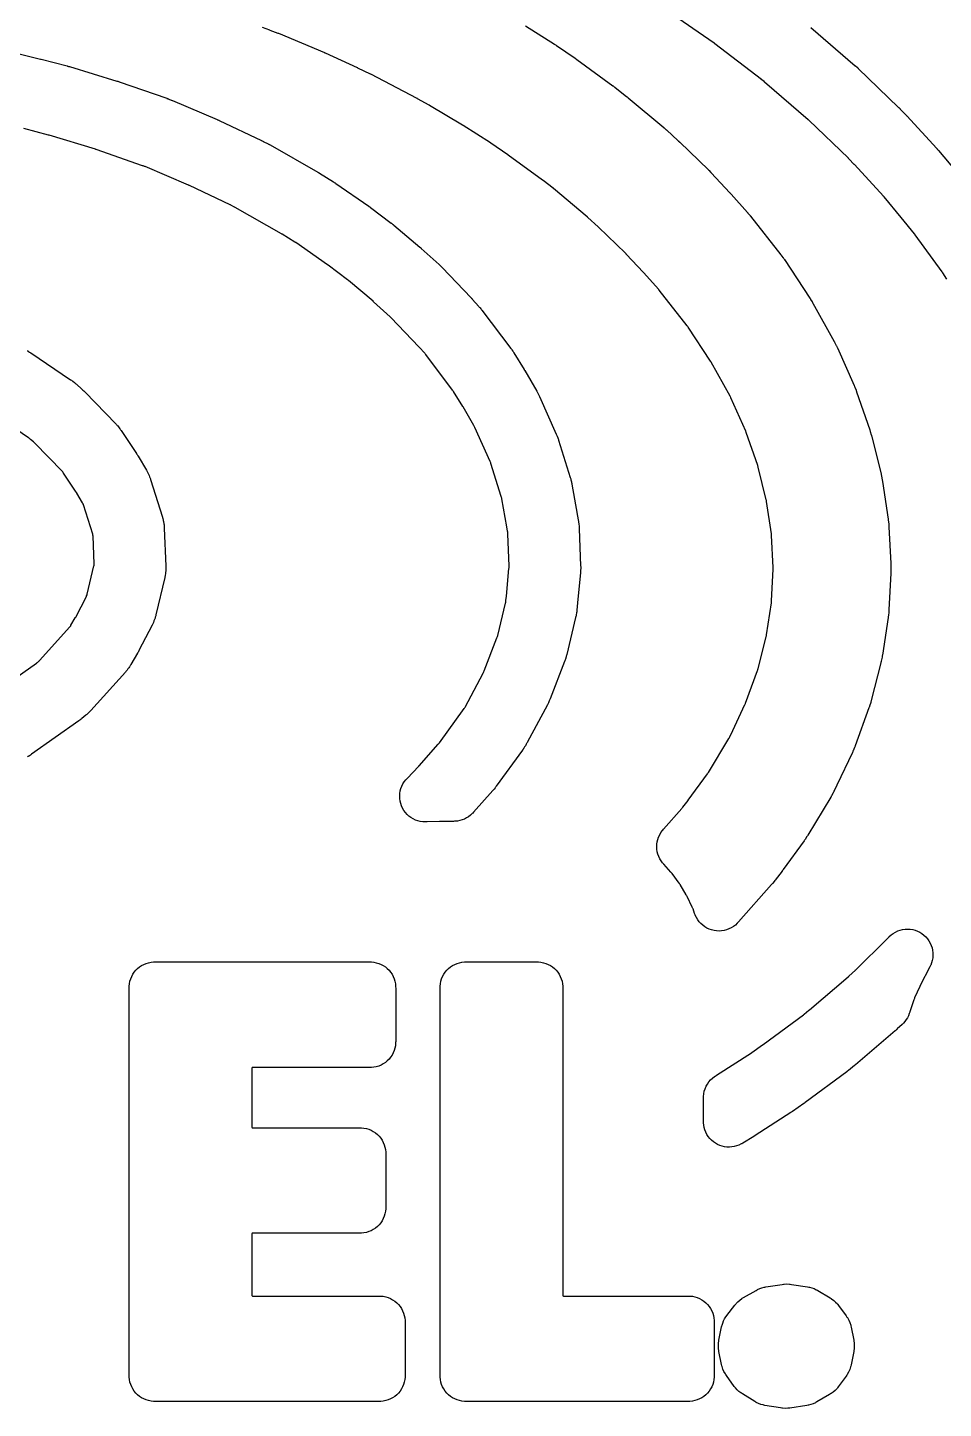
# Model space of a CAD drawing. Header units: metres. Extents: x -22.9 to 22.9, y 1.9 to 79.7.
# Drawn here: x 6.03 to 9.61, y 46.54 to 51.94 of the extents above; entities that cross this region are included whole.
import ezdxf

# ---------------------------------------------------------------- set-up
doc = ezdxf.new("R2010")
doc.units = ezdxf.units.M

msp = doc.modelspace()

# ---------------------------------------------------------------- linework, layer by layer
at = {"layer": 'MARKING'}
for points in [[(9.6217, 50.9579), (9.6053, 50.9832), (9.6045, 50.9844), (9.6037, 50.9855), (9.6029, 50.9866), (9.4972, 51.132), (9.4965, 51.1331), (9.4957, 51.1341), (9.4949, 51.1351), (9.4429, 51.1994), (9.4424, 51.1999), (9.3757, 51.2799), (9.3749, 51.2809), (9.3741, 51.2818), (9.3733, 51.2826), (9.2597, 51.4062), (9.2592, 51.4068), (9.2386, 51.4285), (9.2378, 51.4292), (9.2371, 51.43), (9.2363, 51.4308), (9.0822, 51.5795), (9.0815, 51.5801), (9.0808, 51.5808), (9.0803, 51.5813), (9.0803, 51.5813), (9.0794, 51.5821), (8.9083, 51.7292), (8.9077, 51.7298), (8.907, 51.7303), (8.9064, 51.7309), (8.8974, 51.7381), (8.897, 51.7384), (8.8965, 51.7388), (8.8961, 51.7391), (8.7144, 51.8788), (8.7134, 51.8796), (8.7124, 51.8803), (8.7113, 51.8811), (8.5276, 52.008)], [(7.9731, 51.9496), (8.086, 51.8777), (8.0867, 51.8772), (8.0874, 51.8768), (8.0882, 51.8763), (8.0925, 51.8734), (8.0933, 51.8729), (8.094, 51.8724), (8.0947, 51.872), (8.1669, 51.8224), (8.1675, 51.822), (8.168, 51.8216), (8.1686, 51.8212), (8.1722, 51.8187), (8.1728, 51.8183), (8.1734, 51.8179), (8.1739, 51.8174), (8.3144, 51.7151), (8.3152, 51.7145), (8.316, 51.7139), (8.3169, 51.7133), (8.3218, 51.7095), (8.3226, 51.7089), (8.3234, 51.7083), (8.3242, 51.7077), (8.3688, 51.6724), (8.3693, 51.672), (8.3698, 51.6715), (8.3703, 51.6711), (8.3735, 51.6685), (8.374, 51.6681), (8.3746, 51.6677), (8.3751, 51.6673), (8.5139, 51.5512), (8.5148, 51.5504), (8.5157, 51.5496), (8.5166, 51.5489), (8.5221, 51.5441), (8.523, 51.5433), (8.5238, 51.5425), (8.5247, 51.5417), (8.5709, 51.4993), (8.5713, 51.4989), (8.5718, 51.4985), (8.5722, 51.498), (8.575, 51.4954), (8.5754, 51.495), (8.5759, 51.4946), (8.5763, 51.4942), (8.6886, 51.3857), (8.6896, 51.3848), (8.6905, 51.3839), (8.6915, 51.3829), (8.6973, 51.3769), (8.6983, 51.376), (8.6992, 51.375), (8.7001, 51.374), (8.7729, 51.2958), (8.7733, 51.2954), (8.7736, 51.295), (8.774, 51.2946), (8.7763, 51.2921), (8.7766, 51.2917), (8.777, 51.2913), (8.7774, 51.2909), (8.8415, 51.2188), (8.8425, 51.2176), (8.8435, 51.2165), (8.8445, 51.2153), (8.8505, 51.2081), (8.8515, 51.2069), (8.8525, 51.2058), (8.8534, 51.2046), (8.9722, 51.0536), (8.9732, 51.0523), (8.9742, 51.051), (8.9752, 51.0496), (8.9811, 51.0416), (8.9823, 51.0399), (8.9835, 51.0382), (8.9847, 51.0364), (8.9857, 51.0351), (8.9861, 51.0343), (9.0855, 50.8837), (9.0865, 50.8821), (9.0875, 50.8805), (9.0885, 50.879), (9.0945, 50.8691), (9.0954, 50.8675), (9.0964, 50.8659), (9.0973, 50.8643), (9.1807, 50.7146), (9.1817, 50.7129), (9.1826, 50.7111), (9.1835, 50.7094), (9.1891, 50.6984), (9.19, 50.6967), (9.1908, 50.6949), (9.1917, 50.6931), (9.1921, 50.692), (9.1924, 50.6915), (9.1932, 50.6896), (9.1935, 50.689), (9.259, 50.5415), (9.2598, 50.5395), (9.2606, 50.5376), (9.2614, 50.5356), (9.2662, 50.5234), (9.267, 50.5214), (9.2677, 50.5194), (9.2684, 50.5174), (9.3198, 50.3689), (9.3205, 50.3668), (9.3212, 50.3646), (9.3218, 50.3625), (9.3258, 50.3491), (9.3264, 50.347), (9.327, 50.3448), (9.3276, 50.3426), (9.3642, 50.1946), (9.3648, 50.1923), (9.3653, 50.19), (9.3658, 50.1877), (9.3686, 50.1733), (9.3691, 50.171), (9.3695, 50.1687), (9.3698, 50.1663), (9.3919, 50.0188), (9.3922, 50.0163), (9.3925, 50.0139), (9.3928, 50.0115), (9.3943, 49.9963), (9.3945, 49.9939), (9.3947, 49.9915), (9.3949, 49.989), (9.4021, 49.8452), (9.4021, 49.845), (9.4023, 49.8414), (9.4024, 49.8389), (9.4024, 49.8365), (9.4025, 49.834), (9.4025, 49.8189), (9.4024, 49.8165), (9.4024, 49.814), (9.4023, 49.8116), (9.4021, 49.8082), (9.4021, 49.8081), (9.3949, 49.664), (9.3947, 49.6615), (9.3946, 49.659), (9.3943, 49.6564), (9.3928, 49.6409), (9.3925, 49.6384), (9.3922, 49.6359), (9.3918, 49.6334), (9.3694, 49.4861), (9.369, 49.4837), (9.3686, 49.4812), (9.3681, 49.4787), (9.365, 49.4636), (9.3645, 49.4611), (9.3639, 49.4587), (9.3634, 49.4563), (9.3256, 49.3087), (9.3249, 49.3064), (9.3243, 49.304), (9.3236, 49.3017), (9.3191, 49.2873), (9.3184, 49.285), (9.3176, 49.2826), (9.3168, 49.2803), (9.2631, 49.1323), (9.2622, 49.1302), (9.2614, 49.128), (9.2605, 49.1258), (9.255, 49.1125), (9.2541, 49.1104), (9.2531, 49.1083), (9.2521, 49.1061), (9.1915, 48.9778), (9.1912, 48.9772), (9.19, 48.9747), (9.1896, 48.9739), (9.18, 48.9543), (9.179, 48.9523), (9.178, 48.9504), (9.177, 48.9485), (9.1705, 48.9367), (9.1695, 48.9348), (9.1684, 48.9329), (9.1673, 48.931), (9.0771, 48.7818), (9.076, 48.78), (9.0748, 48.7783), (9.0737, 48.7765), (9.0666, 48.7658), (9.0654, 48.764), (9.0642, 48.7623), (9.063, 48.7606), (8.9809, 48.6473), (8.9806, 48.6468), (8.9802, 48.6464), (8.9799, 48.6459), (8.9778, 48.6431), (8.9775, 48.6427), (8.9772, 48.6422), (8.9768, 48.6418), (8.9501, 48.6065), (8.9489, 48.6051), (8.9478, 48.6036), (8.9466, 48.6022), (8.9393, 48.5933), (8.9381, 48.5918), (8.9369, 48.5904), (8.9357, 48.589), (8.8063, 48.4426), (8.803, 48.439), (8.8014, 48.4373), (8.7942, 48.4306), (8.7863, 48.4247), (8.7779, 48.4195), (8.769, 48.4152), (8.7597, 48.4118), (8.7502, 48.4093), (8.7404, 48.4077), (8.7306, 48.4072), (8.7207, 48.4076), (8.7109, 48.409), (8.7013, 48.4113), (8.692, 48.4146), (8.6831, 48.4188), (8.6746, 48.4238), (8.6666, 48.4297), (8.6593, 48.4363), (8.6526, 48.4436), (8.6467, 48.4515), (8.6417, 48.46), (8.6374, 48.4689), (8.6366, 48.471), (8.6348, 48.4756), (8.6284, 48.4934), (8.6275, 48.4957), (8.6266, 48.498), (8.6256, 48.5002), (8.6057, 48.5424), (8.6046, 48.5445), (8.6034, 48.5467), (8.6022, 48.5488), (8.5782, 48.5888), (8.5769, 48.5909), (8.5756, 48.5929), (8.5741, 48.5949), (8.5464, 48.6324), (8.5449, 48.6343), (8.5433, 48.6362), (8.5417, 48.6381), (8.5141, 48.6686), (8.5109, 48.6722), (8.5094, 48.674), (8.5036, 48.6819), (8.4986, 48.6902), (8.4944, 48.699), (8.4911, 48.7081), (8.4887, 48.7176), (8.4872, 48.7272), (8.4867, 48.7369), (8.4871, 48.7466), (8.4885, 48.7562), (8.4907, 48.7657), (8.4939, 48.7749), (8.498, 48.7837), (8.5029, 48.7921), (8.5086, 48.8), (8.5101, 48.8018), (8.5132, 48.8055), (8.5853, 48.8872), (8.5865, 48.8886), (8.5877, 48.89), (8.5889, 48.8915), (8.6089, 48.9179), (8.6092, 48.9183), (8.6096, 48.9188), (8.6099, 48.9192), (8.6849, 49.0228), (8.6861, 49.0245), (8.6872, 49.0262), (8.6884, 49.028), (8.7685, 49.1605), (8.7696, 49.1624), (8.7706, 49.1643), (8.7716, 49.1662), (8.7758, 49.1747), (8.7761, 49.1754), (8.8317, 49.293), (8.8326, 49.2951), (8.8335, 49.2972), (8.8343, 49.2994), (8.8806, 49.4268), (8.8814, 49.4291), (8.8821, 49.4314), (8.8827, 49.4337), (8.9149, 49.5593), (8.9155, 49.5617), (8.9159, 49.5642), (8.9164, 49.5666), (8.9353, 49.691), (8.9356, 49.6935), (8.9359, 49.6961), (8.9361, 49.6986), (8.9423, 49.8226), (8.9423, 49.8251), (8.9423, 49.8276), (8.9423, 49.8301), (8.936, 49.9546), (8.9358, 49.9571), (8.9356, 49.9595), (8.9353, 49.9619), (8.9165, 50.0876), (8.9161, 50.0899), (8.9156, 50.0922), (8.9151, 50.0945), (8.8836, 50.2219), (8.883, 50.2241), (8.8823, 50.2262), (8.8817, 50.2284), (8.8369, 50.3579), (8.8361, 50.3599), (8.8354, 50.3619), (8.8345, 50.3638), (8.777, 50.4935), (8.776, 50.4955), (8.775, 50.4976), (8.774, 50.4996), (8.6997, 50.6328), (8.6987, 50.6344), (8.6978, 50.636), (8.6968, 50.6376), (8.6091, 50.7705), (8.6079, 50.7722), (8.6067, 50.7739), (8.6055, 50.7756), (8.4962, 50.9147), (8.4952, 50.9159), (8.4942, 50.9171), (8.4932, 50.9182), (8.4354, 50.9831), (8.4351, 50.9836), (8.4347, 50.984), (8.4343, 50.9844), (8.3675, 51.0562), (8.3666, 51.0572), (8.3656, 51.0581), (8.3647, 51.0591), (8.2588, 51.1613), (8.2584, 51.1617), (8.258, 51.1621), (8.2575, 51.1625), (8.2174, 51.1994), (8.2165, 51.2002), (8.2156, 51.201), (8.2147, 51.2017), (8.0824, 51.3124), (8.0818, 51.3128), (8.0813, 51.3132), (8.0808, 51.3137), (8.0423, 51.3442), (8.0415, 51.3448), (8.0407, 51.3454), (8.0399, 51.346), (7.9057, 51.4437), (7.9052, 51.4441), (7.9046, 51.4445), (7.904, 51.4449), (7.8377, 51.4904), (7.837, 51.4909), (7.8363, 51.4914), (7.8356, 51.4918), (7.7287, 51.5599), (7.7281, 51.5603), (7.7275, 51.5607), (7.7269, 51.561), (7.5978, 51.638), (7.5972, 51.6383), (7.5966, 51.6387), (7.596, 51.639), (7.5511, 51.6641), (7.5505, 51.6645), (7.5498, 51.6648), (7.5492, 51.6652), (7.3681, 51.7595), (7.3675, 51.7598), (7.3668, 51.7602), (7.3661, 51.7605), (7.3177, 51.7839), (7.3172, 51.7841), (7.3167, 51.7844), (7.3162, 51.7846), (7.1901, 51.8421), (7.1893, 51.8425), (7.1886, 51.8428), (7.1879, 51.8431), (7.0075, 51.9187), (7.0068, 51.9189), (7.0061, 51.9192), (7.0054, 51.9195), (6.9741, 51.9315), (6.9733, 51.9318), (6.9441, 51.9424)], [(9.0892, 51.943), (9.263, 51.7934), (9.2636, 51.7929), (9.265, 51.7917), (9.2658, 51.791), (9.2688, 51.7883), (9.2696, 51.7876), (9.2703, 51.787), (9.271, 51.7864), (9.2727, 51.7847), (9.2734, 51.7841), (9.2741, 51.7834), (9.2748, 51.7828), (9.4329, 51.6302), (9.4337, 51.6294), (9.4344, 51.6287), (9.4352, 51.6279), (9.4372, 51.6259), (9.4379, 51.6252), (9.4386, 51.6244), (9.4394, 51.6236), (9.4624, 51.5994), (9.4629, 51.5989), (9.464, 51.5978), (9.4646, 51.597), (9.5817, 51.4696), (9.5825, 51.4687), (9.5833, 51.4679), (9.5841, 51.467), (9.5862, 51.4646), (9.587, 51.4637), (9.5877, 51.4628), (9.5885, 51.4619), (9.6577, 51.379)], [(5.9917, 51.8397), (6.0759, 51.8192), (6.0765, 51.8191), (6.0779, 51.8187), (6.0788, 51.8185), (6.1801, 51.7922), (6.1811, 51.7919), (6.1821, 51.7917), (6.1831, 51.7914), (6.1856, 51.7907), (6.1866, 51.7904), (6.1876, 51.7901), (6.1886, 51.7898), (6.3748, 51.7333), (6.3758, 51.733), (6.3767, 51.7327), (6.3777, 51.7324), (6.3802, 51.7316), (6.3812, 51.7312), (6.3821, 51.7309), (6.3831, 51.7306), (6.5694, 51.6656), (6.5703, 51.6653), (6.5712, 51.665), (6.5721, 51.6646), (6.5744, 51.6638), (6.5753, 51.6634), (6.5762, 51.6631), (6.5771, 51.6628), (6.5866, 51.659), (6.5873, 51.6588), (6.5879, 51.6585), (6.5886, 51.6583), (6.5902, 51.6576), (6.5909, 51.6573), (6.5915, 51.657), (6.5922, 51.6568), (6.7671, 51.5825), (6.768, 51.5821), (6.769, 51.5817), (6.7699, 51.5813), (6.7723, 51.5802), (6.7733, 51.5798), (6.7742, 51.5793), (6.7751, 51.5789), (6.9402, 51.5007), (6.941, 51.5003), (6.9419, 51.4999), (6.9427, 51.4995), (6.9448, 51.4984), (6.9456, 51.498), (6.9464, 51.4976), (6.9472, 51.4972), (6.9661, 51.4874), (6.967, 51.4869), (6.9679, 51.4865), (6.9687, 51.486), (6.971, 51.4848), (6.9719, 51.4843), (6.9728, 51.4838), (6.9736, 51.4833), (7.1602, 51.3768), (7.161, 51.3763), (7.1619, 51.3759), (7.1627, 51.3754), (7.1648, 51.3741), (7.1657, 51.3736), (7.1665, 51.3731), (7.1673, 51.3726), (7.2218, 51.3387), (7.2228, 51.338), (7.2238, 51.3374), (7.2248, 51.3367), (7.2275, 51.335), (7.2285, 51.3343), (7.2295, 51.3336), (7.2305, 51.3329), (7.3597, 51.2435), (7.3605, 51.2429), (7.3612, 51.2424), (7.362, 51.2418), (7.364, 51.2404), (7.3647, 51.2399), (7.3655, 51.2393), (7.3662, 51.2388), (7.448, 51.1775), (7.4491, 51.1766), (7.4503, 51.1757), (7.4515, 51.1748), (7.4545, 51.1724), (7.4557, 51.1714), (7.4568, 51.1705), (7.458, 51.1695), (7.5598, 51.0834), (7.5604, 51.0828), (7.5611, 51.0822), (7.5617, 51.0817), (7.5635, 51.0802), (7.5641, 51.0796), (7.5648, 51.079), (7.5654, 51.0784), (7.6354, 51.0149), (7.6367, 51.0136), (7.638, 51.0124), (7.6393, 51.0112), (7.6426, 51.0079), (7.6439, 51.0067), (7.6451, 51.0054), (7.6464, 51.0041), (7.7599, 50.885), (7.7605, 50.8845), (7.761, 50.8839), (7.7615, 50.8833), (7.7629, 50.8818), (7.7635, 50.8812), (7.764, 50.8806), (7.7645, 50.8801), (7.7911, 50.8504), (7.7924, 50.8489), (7.7938, 50.8473), (7.7951, 50.8457), (7.7985, 50.8416), (7.7998, 50.84), (7.8011, 50.8383), (7.8023, 50.8367), (7.9153, 50.6873), (7.9168, 50.6854), (7.9182, 50.6835), (7.9195, 50.6815), (7.9231, 50.6763), (7.9244, 50.6743), (7.9257, 50.6723), (7.927, 50.6703), (7.9673, 50.6048), (7.9676, 50.6042), (7.9679, 50.6037), (7.9682, 50.6032), (7.969, 50.6019), (7.9694, 50.6013), (7.9697, 50.6008), (7.97, 50.6003), (8.0172, 50.5192), (8.0185, 50.5169), (8.0198, 50.5145), (8.021, 50.5122), (8.0242, 50.5061), (8.0254, 50.5037), (8.0265, 50.5013), (8.0276, 50.4989), (8.0935, 50.3519), (8.0947, 50.3492), (8.0958, 50.3464), (8.0969, 50.3437), (8.0996, 50.3365), (8.1006, 50.3338), (8.1016, 50.331), (8.1025, 50.3282), (8.1482, 50.1823), (8.1491, 50.1792), (8.15, 50.1761), (8.1508, 50.173), (8.1528, 50.1649), (8.1535, 50.1618), (8.1541, 50.1587), (8.1547, 50.1555), (8.1754, 50.0386), (8.1755, 50.0383), (8.1756, 50.0376), (8.1757, 50.0372), (8.1804, 50.0093), (8.1809, 50.0061), (8.1813, 50.0029), (8.1817, 49.9997), (8.1826, 49.9913), (8.1829, 49.9881), (8.1831, 49.9849), (8.1833, 49.9816), (8.1888, 49.8367), (8.1889, 49.8334), (8.1889, 49.8301), (8.1889, 49.8268), (8.1886, 49.8182), (8.1885, 49.8149), (8.1883, 49.8116), (8.188, 49.8083), (8.1771, 49.6923), (8.177, 49.6918), (8.1742, 49.663), (8.1738, 49.6596), (8.1733, 49.6562), (8.1728, 49.6528), (8.1713, 49.644), (8.1707, 49.6407), (8.17, 49.6373), (8.1693, 49.634), (8.1344, 49.489), (8.1336, 49.4859), (8.1327, 49.4827), (8.1318, 49.4795), (8.1292, 49.4714), (8.1282, 49.4682), (8.1271, 49.4651), (8.126, 49.462), (8.0698, 49.3162), (8.0687, 49.3134), (8.0675, 49.3105), (8.0662, 49.3077), (8.0629, 49.3005), (8.0616, 49.2977), (8.0602, 49.2949), (8.0588, 49.2922), (7.9802, 49.1451), (7.9789, 49.1428), (7.9776, 49.1404), (7.9762, 49.1381), (7.9726, 49.1322), (7.9712, 49.1299), (7.9698, 49.1276), (7.9683, 49.1254), (7.9649, 49.1204), (7.9644, 49.1198), (7.964, 49.1192), (7.9636, 49.1186), (7.9625, 49.1171), (7.9621, 49.1165), (7.9617, 49.1159), (7.9613, 49.1153), (7.8587, 48.9737), (7.8572, 48.9717), (7.8557, 48.9697), (7.8542, 48.9678), (7.8502, 48.9628), (7.8486, 48.9609), (7.847, 48.959), (7.8454, 48.9571), (7.7696, 48.8718), (7.7664, 48.8683), (7.7648, 48.8667), (7.7579, 48.8603), (7.7505, 48.8546), (7.7426, 48.8496), (7.7342, 48.8453), (7.7255, 48.8419), (7.7165, 48.8393), (7.7073, 48.8375), (7.6979, 48.8366), (7.6956, 48.8365), (7.6909, 48.8364), (7.6406, 48.8364), (7.6394, 48.8364), (7.6381, 48.8364), (7.6369, 48.8363), (7.588, 48.8339), (7.583, 48.8338), (7.5808, 48.8338), (7.5709, 48.8343), (7.5611, 48.8358), (7.5515, 48.8382), (7.5422, 48.8416), (7.5333, 48.8459), (7.5248, 48.851), (7.5169, 48.857), (7.5096, 48.8637), (7.503, 48.8711), (7.4972, 48.8791), (7.4922, 48.8877), (7.488, 48.8967), (7.4848, 48.9061), (7.4825, 48.9157), (7.4812, 48.9255), (7.4809, 48.9354), (7.4815, 48.9453), (7.4832, 48.9551), (7.4858, 48.9647), (7.4893, 48.9739), (7.4937, 48.9828), (7.499, 48.9912), (7.5051, 48.999), (7.5065, 49.0007), (7.5098, 49.0044), (7.5554, 49.0523), (7.556, 49.053), (7.5566, 49.0536), (7.5571, 49.0542), (7.6314, 49.1378), (7.633, 49.1397), (7.6345, 49.1416), (7.636, 49.1436), (7.7329, 49.2773), (7.7345, 49.2797), (7.7355, 49.2814), (7.7368, 49.2837), (7.8078, 49.4166), (7.8092, 49.4193), (7.8104, 49.4221), (7.8116, 49.425), (7.8614, 49.5541), (7.8625, 49.5572), (7.8635, 49.5603), (7.8643, 49.5635), (7.8948, 49.6901), (7.8955, 49.6934), (7.896, 49.6968), (7.8965, 49.7002), (7.8983, 49.718), (7.9084, 49.8254), (7.9086, 49.8287), (7.9087, 49.832), (7.9087, 49.8353), (7.9038, 49.9619), (7.9036, 49.9651), (7.9033, 49.9683), (7.9028, 49.9715), (7.8998, 49.9892), (7.8806, 50.0979), (7.8799, 50.101), (7.8792, 50.1041), (7.8783, 50.1072), (7.8378, 50.2366), (7.8368, 50.2394), (7.8358, 50.2422), (7.8347, 50.2449), (7.7751, 50.3776), (7.774, 50.38), (7.7728, 50.3824), (7.7715, 50.3847), (7.7289, 50.4579), (7.7286, 50.4584), (7.7282, 50.459), (7.7279, 50.4595), (7.692, 50.5178), (7.6907, 50.5199), (7.6894, 50.5218), (7.688, 50.5238), (7.5825, 50.6632), (7.5812, 50.6648), (7.5799, 50.6664), (7.5786, 50.6679), (7.5574, 50.6917), (7.5568, 50.6922), (7.5563, 50.6928), (7.5558, 50.6934), (7.4472, 50.8072), (7.4459, 50.8085), (7.4447, 50.8098), (7.4433, 50.811), (7.3789, 50.8695), (7.3783, 50.8701), (7.3776, 50.8707), (7.377, 50.8713), (7.2802, 50.9532), (7.2791, 50.9541), (7.2779, 50.955), (7.2767, 50.956), (7.2004, 51.0131), (7.1997, 51.0137), (7.1989, 51.0142), (7.1982, 51.0147), (7.0739, 51.1008), (7.0729, 51.1015), (7.0719, 51.1021), (7.0708, 51.1028), (7.0215, 51.1335), (7.0207, 51.134), (7.0199, 51.1345), (7.0191, 51.135), (6.8372, 51.2388), (6.8364, 51.2392), (6.8355, 51.2397), (6.8346, 51.2402), (6.8205, 51.2475), (6.8197, 51.2479), (6.8189, 51.2483), (6.818, 51.2487), (6.6579, 51.3246), (6.6569, 51.3251), (6.656, 51.3255), (6.655, 51.3259), (6.4846, 51.3983), (6.4839, 51.3985), (6.4833, 51.3988), (6.4826, 51.3991), (6.4774, 51.4011), (6.4765, 51.4014), (6.4756, 51.4018), (6.4747, 51.4021), (6.2936, 51.4653), (6.2926, 51.4656), (6.2917, 51.4659), (6.2907, 51.4662), (6.11, 51.5211), (6.109, 51.5214), (6.108, 51.5216), (6.107, 51.5219), (6.0102, 51.5471)], [(6.0237, 50.6781), (6.0254, 50.6771), (6.0272, 50.6761), (6.0289, 50.6751), (6.0332, 50.6723), (6.0349, 50.6713), (6.0366, 50.6702), (6.0382, 50.6691), (6.1936, 50.564), (6.1963, 50.5621), (6.1989, 50.5602), (6.2016, 50.5582), (6.2083, 50.553), (6.2109, 50.5509), (6.2134, 50.5488), (6.2159, 50.5467), (6.2373, 50.5277), (6.2387, 50.5264), (6.24, 50.5252), (6.2414, 50.5239), (6.2449, 50.5206), (6.2462, 50.5193), (6.2475, 50.518), (6.2488, 50.5167), (6.3713, 50.3906), (6.3729, 50.3889), (6.3745, 50.3872), (6.376, 50.3855), (6.3777, 50.3836), (6.3807, 50.3801), (6.3836, 50.3765), (6.3864, 50.3729), (6.3879, 50.3708), (6.3892, 50.369), (6.3905, 50.3671), (6.3918, 50.3652), (6.451, 50.2761), (6.4518, 50.2749), (6.4525, 50.2737), (6.4533, 50.2725), (6.4552, 50.2694), (6.456, 50.2682), (6.4567, 50.267), (6.4574, 50.2658), (6.49, 50.2103), (6.4914, 50.2078), (6.4927, 50.2054), (6.494, 50.2029), (6.4954, 50.2001), (6.4979, 50.195), (6.5001, 50.1899), (6.5023, 50.1847), (6.5034, 50.1818), (6.5043, 50.1791), (6.5053, 50.1765), (6.5061, 50.1738), (6.5525, 50.0263), (6.5532, 50.0242), (6.5538, 50.0221), (6.5544, 50.0199), (6.555, 50.0176), (6.556, 50.0133), (6.5569, 50.0095), (6.5584, 50.0008), (6.5589, 49.9969), (6.5594, 49.9925), (6.5596, 49.9901), (6.5597, 49.9879), (6.5599, 49.9857), (6.56, 49.9835), (6.566, 49.8355), (6.566, 49.8332), (6.5661, 49.8309), (6.5661, 49.8287), (6.5661, 49.8262), (6.566, 49.8217), (6.5658, 49.8176), (6.5649, 49.8086), (6.5643, 49.8045), (6.5636, 49.8), (6.5631, 49.7976), (6.5627, 49.7954), (6.5622, 49.7932), (6.5617, 49.7909), (6.527, 49.644), (6.5263, 49.641), (6.5255, 49.6381), (6.5246, 49.6352), (6.5237, 49.632), (6.5217, 49.6262), (6.5196, 49.6204), (6.5173, 49.6148), (6.516, 49.6117), (6.5147, 49.609), (6.5134, 49.6062), (6.512, 49.6035), (6.4609, 49.5043), (6.4603, 49.5031), (6.4597, 49.502), (6.4591, 49.5008), (6.4574, 49.4979), (6.4568, 49.4967), (6.4562, 49.4956), (6.4555, 49.4945), (6.4294, 49.4498), (6.4281, 49.4476), (6.4268, 49.4454), (6.4254, 49.4432), (6.4238, 49.4408), (6.4209, 49.4366), (6.4179, 49.4325), (6.4147, 49.4284), (6.4129, 49.4262), (6.4113, 49.4242), (6.4096, 49.4223), (6.4079, 49.4203), (6.2728, 49.2706), (6.2715, 49.2692), (6.2702, 49.2678), (6.2689, 49.2664), (6.2675, 49.265), (6.2648, 49.2623), (6.2621, 49.2597), (6.2593, 49.2571), (6.2577, 49.2558), (6.2563, 49.2545), (6.2549, 49.2533), (6.2534, 49.2521), (6.2371, 49.2387), (6.2357, 49.2377), (6.2344, 49.2366), (6.2331, 49.2356), (6.2295, 49.2329), (6.2282, 49.2319), (6.2268, 49.2308), (6.2254, 49.2298), (6.0407, 49.0987), (6.0391, 49.0976), (6.0376, 49.0966), (6.036, 49.0955), (6.032, 49.0929), (6.0304, 49.0918), (6.0288, 49.0909), (6.0272, 49.0899), (6.0266, 49.0895), (6.0246, 49.0883)], [(5.9536, 49.3802), (6.0594, 49.4554), (6.0608, 49.4564), (6.0621, 49.4574), (6.0635, 49.4585), (6.0679, 49.4621), (6.0689, 49.4629), (6.0712, 49.4651), (6.072, 49.466), (6.1903, 49.5972), (6.1915, 49.5985), (6.194, 49.6019), (6.1949, 49.6034), (6.2118, 49.6324), (6.2125, 49.6335), (6.2131, 49.6347), (6.2137, 49.6358), (6.2553, 49.7165), (6.2562, 49.7183), (6.2579, 49.7231), (6.2585, 49.725), (6.2848, 49.8366), (6.2851, 49.8381), (6.2854, 49.8399), (6.2855, 49.8418), (6.2854, 49.8433), (6.281, 49.9536), (6.2809, 49.955), (6.2806, 49.9569), (6.2802, 49.9586), (6.2798, 49.96), (6.2438, 50.0747), (6.2432, 50.0765), (6.2413, 50.0807), (6.2404, 50.0824), (6.2178, 50.1208), (6.2171, 50.122), (6.2164, 50.1232), (6.2156, 50.1244), (6.1658, 50.1994), (6.1649, 50.2007), (6.1625, 50.2037), (6.1614, 50.2048), (6.0516, 50.3179), (6.0503, 50.3192), (6.0489, 50.3205), (6.0476, 50.3217), (6.0369, 50.3312), (6.0343, 50.3333), (6.0317, 50.3353), (6.0291, 50.3372), (5.886, 50.4341)]]:
    msp.add_lwpolyline(points, dxfattribs=at)
for points in [[(8.688, 47.6032), (8.6828, 47.6112), (8.6784, 47.6197), (8.6747, 47.6286), (8.672, 47.6379), (8.6702, 47.6473), (8.6693, 47.6569), (8.6691, 47.6591), (8.669, 47.6639), (8.669, 47.7525), (8.6692, 47.7576), (8.6693, 47.7601), (8.6703, 47.7703), (8.6724, 47.7803), (8.6755, 47.7901), (8.6796, 47.7995), (8.6847, 47.8084), (8.6906, 47.8168), (8.6973, 47.8245), (8.7048, 47.8315), (8.713, 47.8377), (8.7151, 47.8391), (8.7188, 47.8415), (8.7195, 47.842), (8.7201, 47.8424), (8.7208, 47.8427), (8.8567, 47.9306), (8.8574, 47.9311), (8.8582, 47.9316), (8.8589, 47.9321), (8.9007, 47.9613), (8.9012, 47.9616), (8.9018, 47.9621), (8.9023, 47.9625), (9.0605, 48.0796), (9.0614, 48.0803), (9.0622, 48.0809), (9.0631, 48.0816), (9.0822, 48.097), (9.0827, 48.0975), (9.0832, 48.0979), (9.0837, 48.0983), (9.2356, 48.2277), (9.2366, 48.2285), (9.2375, 48.2293), (9.2384, 48.2301), (9.2638, 48.254), (9.2642, 48.2544), (9.2646, 48.2548), (9.265, 48.2552), (9.3863, 48.3748), (9.3873, 48.3758), (9.3883, 48.3768), (9.3892, 48.3778), (9.3918, 48.3807), (9.3953, 48.3842), (9.3965, 48.3855), (9.4039, 48.3922), (9.4119, 48.3981), (9.4204, 48.4031), (9.4294, 48.4073), (9.4388, 48.4106), (9.4484, 48.4129), (9.4583, 48.4143), (9.4682, 48.4147), (9.4781, 48.4141), (9.4879, 48.4125), (9.4975, 48.41), (9.5068, 48.4065), (9.5157, 48.4021), (9.5241, 48.3969), (9.532, 48.3909), (9.5392, 48.3841), (9.5457, 48.3766), (9.5515, 48.3685), (9.5564, 48.3599), (9.5604, 48.3508), (9.5635, 48.3414), (9.5657, 48.3317), (9.5669, 48.3218), (9.5671, 48.3119), (9.5663, 48.302), (9.5646, 48.2922), (9.5619, 48.2827), (9.5583, 48.2735), (9.5575, 48.2718), (9.5554, 48.2674), (9.5173, 48.1934), (9.5168, 48.1923), (9.5162, 48.1911), (9.5157, 48.19), (9.4954, 48.1451), (9.4944, 48.1428), (9.4935, 48.1405), (9.4927, 48.1381), (9.4769, 48.0914), (9.4766, 48.0903), (9.4764, 48.0896), (9.4755, 48.0871), (9.4745, 48.0841), (9.4713, 48.0758), (9.4674, 48.0679), (9.4627, 48.0603), (9.4574, 48.0531), (9.4515, 48.0465), (9.45, 48.0449), (9.4468, 48.0417), (9.4276, 48.0238), (9.4268, 48.0229), (9.4259, 48.0221), (9.4249, 48.0213), (9.4226, 48.0192), (9.4217, 48.0184), (9.4207, 48.0176), (9.4198, 48.0168), (9.2639, 47.884), (9.2634, 47.8835), (9.2629, 47.8831), (9.2624, 47.8827), (9.2611, 47.8816), (9.2606, 47.8812), (9.2601, 47.8808), (9.2596, 47.8804), (9.2368, 47.8619), (9.2359, 47.8613), (9.2351, 47.8606), (9.2343, 47.86), (9.2321, 47.8583), (9.2313, 47.8576), (9.2304, 47.857), (9.2296, 47.8564), (9.0674, 47.7363), (9.0669, 47.7359), (9.0663, 47.7355), (9.0657, 47.7351), (9.0643, 47.734), (9.0637, 47.7336), (9.0632, 47.7332), (9.0626, 47.7328), (9.0172, 47.7011), (9.0165, 47.7006), (9.0157, 47.7001), (9.015, 47.6996), (9.013, 47.6983), (9.0123, 47.6978), (9.0115, 47.6973), (9.0108, 47.6968), (8.871, 47.6065), (8.8704, 47.6061), (8.8698, 47.6057), (8.8692, 47.6053), (8.8676, 47.6043), (8.867, 47.604), (8.8664, 47.6036), (8.8658, 47.6032), (8.8229, 47.5772), (8.8188, 47.5748), (8.8168, 47.5738), (8.8081, 47.5696), (8.7991, 47.5663), (8.7898, 47.5638), (8.7803, 47.5623), (8.7707, 47.5617), (8.7611, 47.562), (8.7516, 47.5632), (8.7422, 47.5654), (8.7331, 47.5684), (8.7243, 47.5723), (8.7159, 47.577), (8.708, 47.5825), (8.7007, 47.5887), (8.694, 47.5956)], [(6.4227, 46.664), (6.4226, 46.6689), (6.4226, 48.184), (6.4227, 48.1889), (6.4228, 48.1912), (6.4238, 48.201), (6.4257, 48.2106), (6.4286, 48.22), (6.4323, 48.2291), (6.4369, 48.2377), (6.4424, 48.2459), (6.4486, 48.2535), (6.4556, 48.2604), (6.4631, 48.2666), (6.4713, 48.2721), (6.48, 48.2767), (6.489, 48.2805), (6.4984, 48.2833), (6.508, 48.2852), (6.5178, 48.2862), (6.5201, 48.2863), (6.525, 48.2864), (7.3628, 48.2864), (7.3677, 48.2863), (7.37, 48.2862), (7.3798, 48.2852), (7.3894, 48.2833), (7.3988, 48.2805), (7.4079, 48.2767), (7.4165, 48.2721), (7.4247, 48.2666), (7.4323, 48.2604), (7.4392, 48.2535), (7.4455, 48.2459), (7.4509, 48.2377), (7.4555, 48.2291), (7.4593, 48.22), (7.4621, 48.2106), (7.464, 48.201), (7.465, 48.1912), (7.4651, 48.1889), (7.4652, 48.184), (7.4652, 47.9754), (7.4651, 47.9705), (7.465, 47.9681), (7.464, 47.9584), (7.4621, 47.9487), (7.4593, 47.9393), (7.4555, 47.9303), (7.4509, 47.9216), (7.4455, 47.9135), (7.4392, 47.9059), (7.4323, 47.8989), (7.4247, 47.8927), (7.4165, 47.8873), (7.4079, 47.8826), (7.3988, 47.8789), (7.3894, 47.876), (7.3798, 47.8741), (7.37, 47.8731), (7.3677, 47.873), (7.3628, 47.8729), (6.9066, 47.8729), (6.905, 47.8729), (6.9031, 47.8727), (6.9029, 47.8708), (6.9029, 47.8692), (6.9029, 47.641), (6.9029, 47.6394), (6.9031, 47.6375), (6.905, 47.6373), (6.9066, 47.6373), (7.3239, 47.6373), (7.3288, 47.6372), (7.3311, 47.637), (7.3409, 47.6361), (7.3505, 47.6342), (7.3599, 47.6313), (7.369, 47.6276), (7.3776, 47.6229), (7.3858, 47.6175), (7.3934, 47.6113), (7.4003, 47.6043), (7.4065, 47.5967), (7.412, 47.5886), (7.4166, 47.5799), (7.4204, 47.5708), (7.4232, 47.5615), (7.4251, 47.5518), (7.4261, 47.5421), (7.4262, 47.5397), (7.4263, 47.5348), (7.4263, 47.3273), (7.4262, 47.3224), (7.4261, 47.32), (7.4251, 47.3103), (7.4232, 47.3007), (7.4204, 47.2913), (7.4166, 47.2822), (7.412, 47.2735), (7.4065, 47.2654), (7.4003, 47.2578), (7.3934, 47.2509), (7.3858, 47.2446), (7.3776, 47.2392), (7.369, 47.2346), (7.3599, 47.2308), (7.3505, 47.228), (7.3409, 47.226), (7.3311, 47.2251), (7.3288, 47.225), (7.3239, 47.2248), (6.9066, 47.2248), (6.905, 47.2248), (6.9031, 47.2246), (6.9029, 47.2227), (6.9029, 47.2212), (6.9029, 46.9825), (6.9029, 46.981), (6.9031, 46.9791), (6.905, 46.9789), (6.9066, 46.9788), (7.3996, 46.9788), (7.4045, 46.9787), (7.4068, 46.9786), (7.4166, 46.9777), (7.4262, 46.9757), (7.4356, 46.9729), (7.4447, 46.9691), (7.4533, 46.9645), (7.4615, 46.9591), (7.4691, 46.9528), (7.476, 46.9459), (7.4822, 46.9383), (7.4877, 46.9301), (7.4923, 46.9215), (7.4961, 46.9124), (7.4989, 46.903), (7.5008, 46.8934), (7.5018, 46.8836), (7.5019, 46.8813), (7.502, 46.8764), (7.502, 46.6689), (7.5019, 46.664), (7.5018, 46.6616), (7.5008, 46.6519), (7.4989, 46.6422), (7.4961, 46.6328), (7.4923, 46.6238), (7.4877, 46.6151), (7.4822, 46.607), (7.476, 46.5994), (7.4691, 46.5924), (7.4615, 46.5862), (7.4533, 46.5808), (7.4447, 46.5761), (7.4356, 46.5724), (7.4262, 46.5695), (7.4166, 46.5676), (7.4068, 46.5667), (7.4045, 46.5665), (7.3996, 46.5664), (6.525, 46.5664), (6.5201, 46.5665), (6.5178, 46.5667), (6.508, 46.5676), (6.4984, 46.5695), (6.489, 46.5724), (6.48, 46.5761), (6.4713, 46.5808), (6.4631, 46.5862), (6.4556, 46.5924), (6.4486, 46.5994), (6.4424, 46.607), (6.4369, 46.6151), (6.4323, 46.6238), (6.4286, 46.6328), (6.4257, 46.6422), (6.4238, 46.6519), (6.4228, 46.6616)], [(7.6389, 46.664), (7.6388, 46.6689), (7.6388, 48.184), (7.6389, 48.1889), (7.639, 48.1912), (7.6399, 48.201), (7.6419, 48.2106), (7.6447, 48.22), (7.6485, 48.2291), (7.6531, 48.2377), (7.6585, 48.2459), (7.6648, 48.2535), (7.6717, 48.2604), (7.6793, 48.2666), (7.6875, 48.2721), (7.6961, 48.2767), (7.7052, 48.2805), (7.7146, 48.2833), (7.7242, 48.2852), (7.734, 48.2862), (7.7363, 48.2863), (7.7412, 48.2864), (8.0166, 48.2864), (8.0215, 48.2863), (8.0238, 48.2862), (8.0336, 48.2852), (8.0432, 48.2833), (8.0526, 48.2805), (8.0617, 48.2767), (8.0703, 48.2721), (8.0785, 48.2666), (8.0861, 48.2604), (8.093, 48.2535), (8.0992, 48.2459), (8.1047, 48.2377), (8.1093, 48.2291), (8.1131, 48.22), (8.1159, 48.2106), (8.1178, 48.201), (8.1188, 48.1912), (8.1189, 48.1889), (8.119, 48.184), (8.119, 46.9825), (8.1191, 46.981), (8.1193, 46.9791), (8.1212, 46.9789), (8.1227, 46.9788), (8.6089, 46.9788), (8.6138, 46.9787), (8.6162, 46.9786), (8.626, 46.9777), (8.6356, 46.9757), (8.645, 46.9729), (8.654, 46.9691), (8.6627, 46.9645), (8.6709, 46.9591), (8.6784, 46.9528), (8.6854, 46.9459), (8.6916, 46.9383), (8.6971, 46.9301), (8.7017, 46.9215), (8.7054, 46.9124), (8.7083, 46.903), (8.7102, 46.8934), (8.7112, 46.8836), (8.7113, 46.8813), (8.7114, 46.8764), (8.7114, 46.6689), (8.7113, 46.664), (8.7112, 46.6616), (8.7102, 46.6519), (8.7083, 46.6422), (8.7054, 46.6328), (8.7017, 46.6238), (8.6971, 46.6151), (8.6916, 46.607), (8.6854, 46.5994), (8.6784, 46.5924), (8.6709, 46.5862), (8.6627, 46.5808), (8.654, 46.5761), (8.645, 46.5724), (8.6356, 46.5695), (8.626, 46.5676), (8.6162, 46.5667), (8.6138, 46.5665), (8.6089, 46.5664), (7.7412, 46.5664), (7.7363, 46.5665), (7.734, 46.5667), (7.7242, 46.5676), (7.7146, 46.5695), (7.7052, 46.5724), (7.6961, 46.5761), (7.6875, 46.5808), (7.6793, 46.5862), (7.6717, 46.5924), (7.6648, 46.5994), (7.6585, 46.607), (7.6531, 46.6151), (7.6485, 46.6238), (7.6447, 46.6328), (7.6419, 46.6422), (7.6399, 46.6519), (7.639, 46.6616)], [(8.7954, 46.9473), (8.797, 46.9492), (8.8038, 46.9564), (8.8112, 46.9629), (8.8192, 46.9686), (8.8213, 46.9699), (8.8255, 46.9725), (8.8751, 47.001), (8.8791, 47.0032), (8.8811, 47.0042), (8.8894, 47.0081), (8.8981, 47.0111), (8.9069, 47.0134), (8.9092, 47.0138), (8.9137, 47.0146), (8.9772, 47.0246), (8.9823, 47.0253), (8.9849, 47.0255), (8.9953, 47.0261), (9.0056, 47.0255), (9.0082, 47.0253), (9.0134, 47.0246), (9.0768, 47.0146), (9.0815, 47.0137), (9.0838, 47.0133), (9.0929, 47.0109), (9.1018, 47.0077), (9.1103, 47.0037), (9.1124, 47.0026), (9.1165, 47.0003), (9.1644, 46.972), (9.1687, 46.9693), (9.1707, 46.968), (9.1789, 46.962), (9.1863, 46.9552), (9.1931, 46.9478), (9.1947, 46.9458), (9.1977, 46.9418), (9.2276, 46.9012), (9.2308, 46.8967), (9.2322, 46.8944), (9.2377, 46.885), (9.2421, 46.8749), (9.2454, 46.8645), (9.2461, 46.8619), (9.2473, 46.8565), (9.2574, 46.8057), (9.2582, 46.8009), (9.2586, 46.7985), (9.2595, 46.7888), (9.2595, 46.779), (9.2586, 46.7693), (9.2582, 46.7669), (9.2574, 46.7621), (9.2471, 46.7097), (9.2458, 46.7043), (9.2452, 46.7016), (9.2418, 46.6911), (9.2374, 46.681), (9.2319, 46.6715), (9.2304, 46.6692), (9.2272, 46.6647), (9.1968, 46.6235), (9.1936, 46.6194), (9.192, 46.6174), (9.185, 46.6098), (9.1774, 46.603), (9.169, 46.597), (9.1669, 46.5956), (9.1625, 46.5929), (9.1131, 46.5644), (9.109, 46.5622), (9.107, 46.5612), (9.0985, 46.5573), (9.0897, 46.5542), (9.0807, 46.552), (9.0785, 46.5515), (9.0739, 46.5507), (9.0075, 46.5406), (9.0023, 46.54), (8.9996, 46.5397), (8.9891, 46.5392), (8.9785, 46.5399), (8.9759, 46.5402), (8.9707, 46.5409), (8.91, 46.5511), (8.9053, 46.552), (8.903, 46.5525), (8.8937, 46.555), (8.8847, 46.5584), (8.876, 46.5626), (8.874, 46.5638), (8.8698, 46.5662), (8.822, 46.5956), (8.8179, 46.5982), (8.8159, 46.5996), (8.8081, 46.6055), (8.8009, 46.6122), (8.7944, 46.6195), (8.7929, 46.6214), (8.7899, 46.6253), (8.7594, 46.6673), (8.7563, 46.6718), (8.7549, 46.674), (8.7495, 46.6833), (8.7452, 46.6932), (8.742, 46.7034), (8.7413, 46.706), (8.7401, 46.7112), (8.73, 46.7617), (8.7291, 46.7666), (8.7288, 46.769), (8.7278, 46.779), (8.7278, 46.789), (8.7288, 46.7989), (8.7292, 46.8013), (8.7301, 46.8063), (8.7405, 46.8577), (8.7416, 46.8621), (8.7421, 46.8643), (8.7447, 46.8729), (8.7481, 46.8813), (8.7522, 46.8894), (8.757, 46.897), (8.7583, 46.8989), (8.761, 46.9025), (8.7924, 46.9435)]]:
    msp.add_lwpolyline(points, close=True, dxfattribs=at)

doc.saveas('drawing.dxf')
